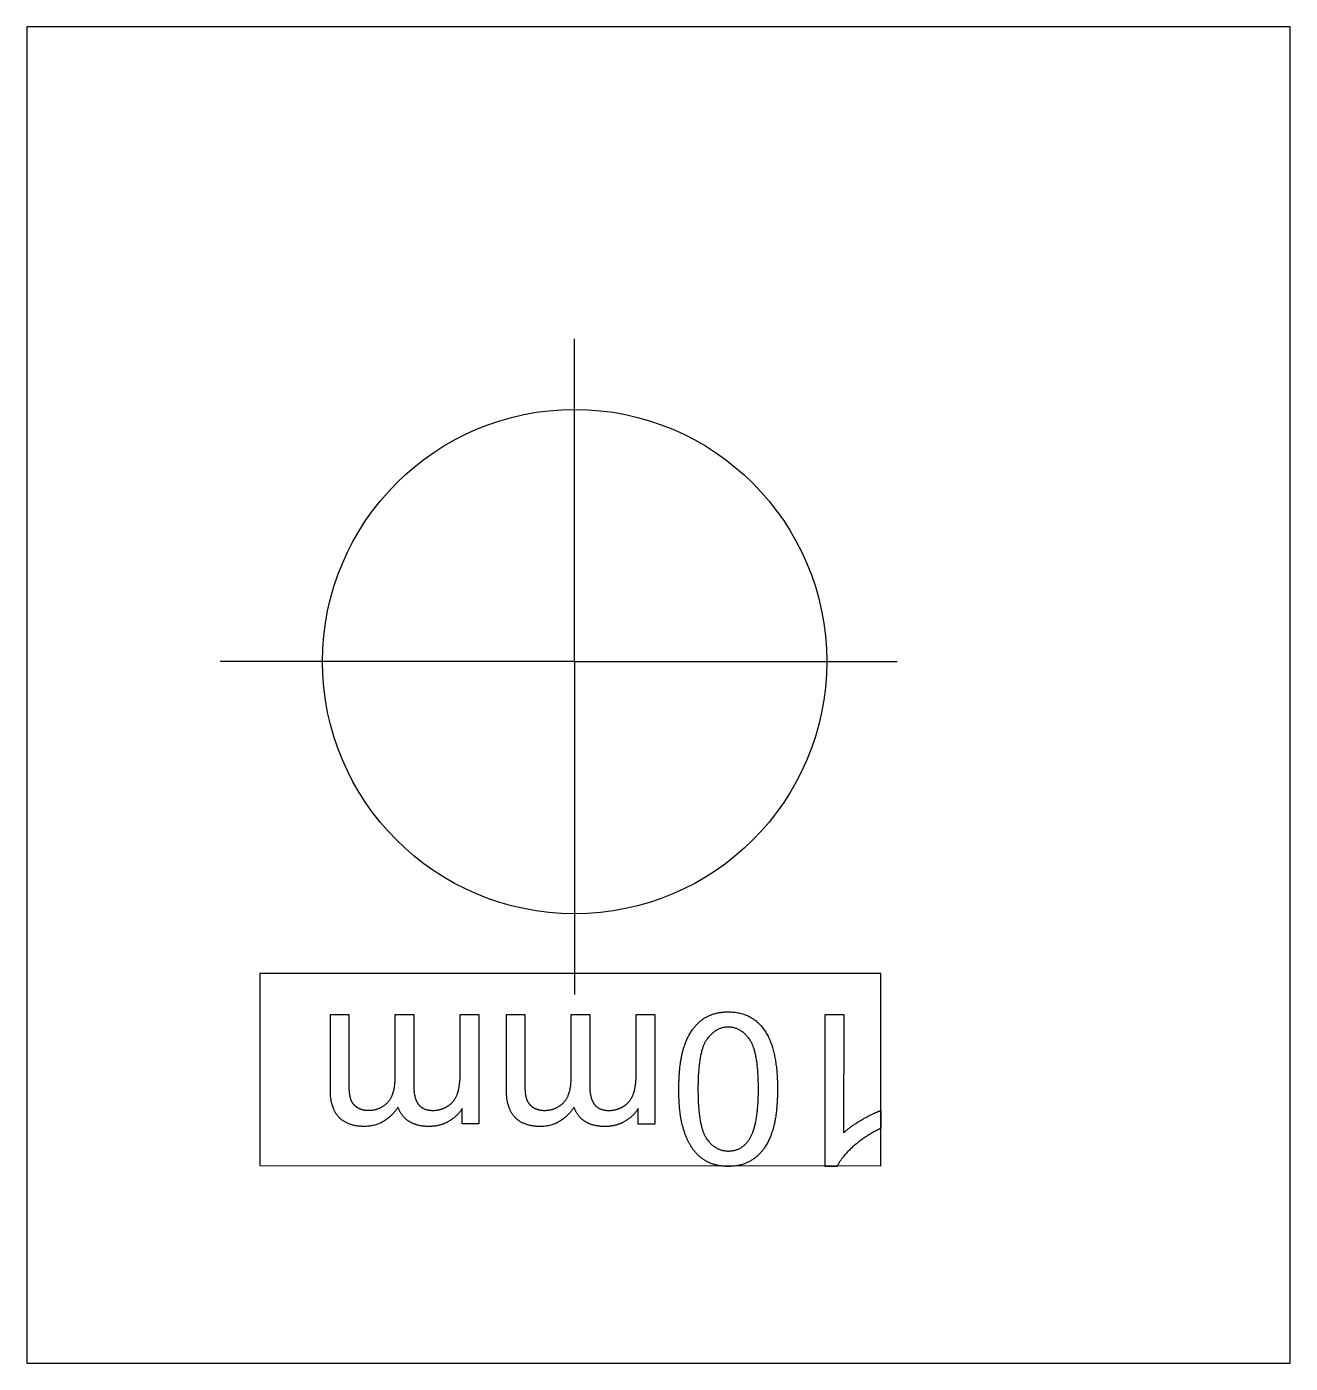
# Model space of a CAD drawing. Header units: millimetres. Extents: x 5.2 to 30.3, y 51.2 to 77.7.
import ezdxf

# ---------------------------------------------------------------- set-up
doc = ezdxf.new("R2010")
doc.units = ezdxf.units.MM
doc.layers.get('0').update_dxf_attribs({"linetype": 'CONTINUOUS'})

msp = doc.modelspace()

# ---------------------------------------------------------------- linework, layer by layer
for p, q in [((16.105, 65.1), (16.105, 71.5)), ((16.105, 65.1), (9.073, 65.1)), ((16.105, 65.1), (16.105, 58.5)), ((16.105, 65.1), (22.5, 65.1)), ((11.26, 56.614), (11.26, 58.106)), ((11.26, 58.106), (11.626, 58.106)), ((11.626, 58.106), (11.626, 56.737)), ((12.545, 56.843), (12.545, 58.106)), ((12.545, 58.106), (12.914, 58.106)), ((12.914, 58.106), (12.913, 56.694)), ((13.836, 56.978), (13.837, 58.105)), ((13.837, 58.105), (14.205, 58.105)), ((14.205, 58.105), (14.204, 55.932)), ((14.751, 56.613), (14.751, 58.105)), ((14.751, 58.105), (15.118, 58.105)), ((15.118, 58.105), (15.117, 56.736)), ((16.036, 56.842), (16.036, 58.105)), ((16.036, 58.105), (16.405, 58.104)), ((16.405, 58.104), (16.404, 56.692)), ((17.327, 56.977), (17.328, 58.104)), ((17.328, 58.104), (17.696, 58.104)), ((17.696, 58.104), (17.695, 55.931)), ((21.071, 55.091), (21.073, 58.103)), ((21.073, 58.103), (21.441, 58.103)), ((21.441, 58.103), (21.44, 55.756)), ((13.875, 55.932), (13.875, 56.237)), ((17.366, 55.931), (17.366, 56.236)), ((22.177, 56.199), (22.177, 55.843)), ((14.204, 55.932), (13.875, 55.932)), ((17.695, 55.931), (17.366, 55.931)), ((21.309, 55.09), (21.071, 55.091))]:
    msp.add_line(p, q)
for points in [[(30.299, 51.188), (30.299, 77.688), (5.238, 77.688), (5.238, 51.188)], [(30.299, 77.688), (5.238, 77.688), (5.238, 51.188), (30.299, 51.188)], [(22.178, 58.913), (9.859, 58.917), (9.858, 55.107), (22.177, 55.102)]]:
    msp.add_lwpolyline(points, close=True)
msp.add_circle((16.105, 65.1), 5)
for points in [[(18.606, 57.978), (18.822, 58.155), (19.151, 58.155)], [(19.151, 58.155), (19.585, 58.155), (19.832, 57.843)], [(18.281, 57.477), (18.39, 57.801), (18.606, 57.978)], [(19.151, 57.852), (18.897, 57.852), (18.724, 57.606)], [(19.577, 57.607), (19.405, 57.852), (19.151, 57.852)], [(19.832, 57.843), (20.129, 57.469), (20.129, 56.624)], [(18.724, 57.606), (18.551, 57.361), (18.551, 56.624)], [(19.75, 56.624), (19.75, 57.362), (19.577, 57.607)], [(18.172, 56.624), (18.172, 57.152), (18.281, 57.477)], [(13.777, 56.523), (13.836, 56.681), (13.836, 56.978)], [(17.268, 56.522), (17.327, 56.68), (17.327, 56.977)], [(11.626, 56.737), (11.626, 56.516), (11.662, 56.419)], [(12.393, 56.355), (12.545, 56.508), (12.545, 56.843)], [(15.117, 56.736), (15.117, 56.515), (15.153, 56.418)], [(15.884, 56.354), (16.036, 56.506), (16.036, 56.842)], [(11.433, 56.063), (11.259, 56.242), (11.26, 56.614)], [(12.913, 56.694), (12.913, 56.448), (13.003, 56.325)], [(13.585, 56.284), (13.717, 56.366), (13.777, 56.523)], [(14.924, 56.062), (14.751, 56.241), (14.751, 56.613)], [(16.404, 56.692), (16.404, 56.447), (16.494, 56.324)], [(17.076, 56.283), (17.208, 56.365), (17.268, 56.522)], [(18.24, 55.915), (18.172, 56.178), (18.172, 56.624)], [(18.551, 56.624), (18.551, 55.883), (18.723, 55.64)], [(19.559, 55.611), (19.75, 55.885), (19.75, 56.624)], [(20.129, 56.624), (20.128, 56.092), (20.019, 55.767)], [(11.662, 56.419), (11.697, 56.322), (11.792, 56.262)], [(11.792, 56.262), (11.886, 56.203), (12.013, 56.203)], [(12.602, 56.264), (12.344, 55.883), (11.931, 55.884)], [(12.013, 56.203), (12.242, 56.203), (12.393, 56.355)], [(12.82, 55.984), (12.665, 56.084), (12.602, 56.264)], [(13.003, 56.325), (13.093, 56.202), (13.298, 56.202)], [(13.298, 56.202), (13.453, 56.202), (13.585, 56.284)], [(13.875, 56.237), (13.772, 56.077), (13.602, 55.98)], [(15.153, 56.418), (15.189, 56.32), (15.283, 56.261)], [(15.283, 56.261), (15.377, 56.202), (15.504, 56.202)], [(16.093, 56.263), (15.835, 55.882), (15.422, 55.882)], [(15.504, 56.202), (15.733, 56.202), (15.884, 56.354)], [(16.311, 55.982), (16.156, 56.083), (16.093, 56.263)], [(16.494, 56.324), (16.584, 56.201), (16.789, 56.201)], [(16.789, 56.201), (16.944, 56.201), (17.076, 56.283)], [(17.366, 56.236), (17.264, 56.076), (17.094, 55.979)], [(21.789, 56.009), (22.005, 56.136), (22.177, 56.199)], [(11.931, 55.884), (11.607, 55.884), (11.433, 56.063)], [(13.216, 55.883), (12.974, 55.883), (12.82, 55.984)], [(13.602, 55.98), (13.433, 55.883), (13.216, 55.883)], [(15.422, 55.882), (15.098, 55.882), (14.924, 56.062)], [(16.707, 55.882), (16.465, 55.882), (16.311, 55.982)], [(17.094, 55.979), (16.924, 55.882), (16.707, 55.882)], [(18.426, 55.469), (18.307, 55.652), (18.24, 55.915)], [(21.44, 55.756), (21.573, 55.882), (21.789, 56.009)], [(20.019, 55.767), (19.909, 55.443), (19.693, 55.267)], [(22.177, 55.843), (21.868, 55.698), (21.636, 55.491)], [(18.726, 55.189), (18.544, 55.286), (18.426, 55.469)], [(18.723, 55.64), (18.896, 55.396), (19.154, 55.396)], [(19.154, 55.396), (19.408, 55.396), (19.559, 55.611)], [(21.636, 55.491), (21.405, 55.285), (21.309, 55.09)], [(19.15, 55.091), (18.908, 55.091), (18.726, 55.189)], [(19.693, 55.267), (19.477, 55.091), (19.15, 55.091)]]:
    msp.add_open_spline(points, degree=2)

doc.saveas('drawing.dxf')
